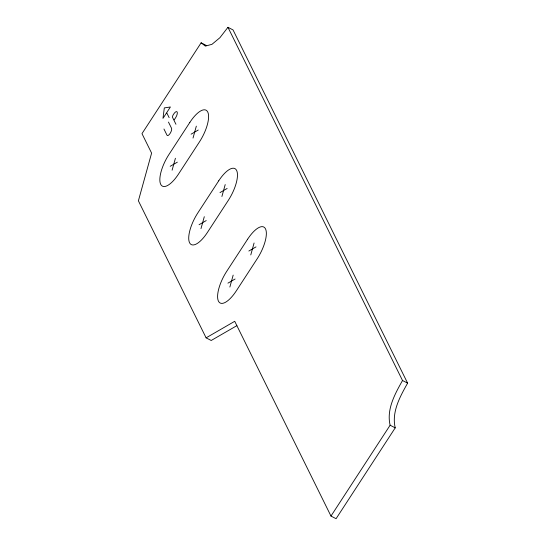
<?xml version="1.0" encoding="UTF-8"?>
<svg xmlns="http://www.w3.org/2000/svg" width="546" height="546" viewBox="0 0 546 546"><rect width="100%" height="100%" fill="white"/><g stroke="black" fill="none" stroke-linecap="round" stroke-linejoin="round"><path stroke-width="0.82" d="M172.113 170.188L175.416 158.265M193.025 138.07L196.328 126.146M200.989 228.617L204.293 216.694M221.901 196.499L225.205 184.575M229.866 287.046L233.169 275.123M250.778 254.927L254.081 242.997M227.955 27.3L402.511 380.494C394.99 393.884 386.343 409.377 390.124 425.218L330.978 516.059L336.077 518.7L395.222 427.859C391.434 412.025 400.088 396.526 407.609 383.142L233.046 29.941L227.955 27.3L219.901 37.715L211.978 44.315L205.385 46.103L201.126 42.806L141.98 133.647L151.604 153.119L138.391 200.819L206.108 337.844L211.206 340.486L236.889 325.641M166.421 113.077L162.981 118.366L164.319 107.903L170.386 106.989L166.68 112.681L169.13 117.636M174.222 119.847L175.573 117.779A4.757 1.747 -62.6 0 0 177.163 112.032A4.757 1.747 -62.6 0 0 173.717 114.025L173.335 114.612A2.314 0.853 -62.6 0 0 172.556 117.41L175.955 124.283M191.1 134.173L198.253 130.037M170.188 166.298L177.341 162.162M219.977 192.601L227.129 188.466M199.065 224.72L206.217 220.591M248.853 251.03L256.006 246.894M227.941 283.149L235.094 279.013M206.108 337.844L234.725 321.301L330.978 516.059M201.126 42.806L206.224 45.448M402.511 380.494L407.609 383.142M390.124 425.218L395.222 427.859M168.475 122.072L171.533 128.262A4.272 1.57 -62.6 0 1 170.106 133.422A4.272 1.57 -62.6 0 1 167.015 135.21L163.957 129.02M189.865 122.372L168.953 154.491A24.693 9.07 -62.6 0 0 160.695 184.302A24.693 9.07 -62.6 0 0 178.576 173.962L199.488 141.844A24.693 9.07 -62.6 0 0 207.746 112.032A24.693 9.07 -62.6 0 0 189.865 122.372M218.741 180.794L197.829 212.92A24.693 9.07 -62.6 0 0 189.571 242.731A24.693 9.07 -62.6 0 0 207.453 232.391L228.365 200.273A24.693 9.07 -62.6 0 0 236.623 170.461A24.693 9.07 -62.6 0 0 218.741 180.794M247.618 239.223L226.706 271.348A24.693 9.07 -62.6 0 0 218.448 301.16A24.693 9.07 -62.6 0 0 236.329 290.82L257.241 258.702A24.693 9.07 -62.6 0 0 265.506 228.89A24.693 9.07 -62.6 0 0 247.618 239.223"/></g></svg>
